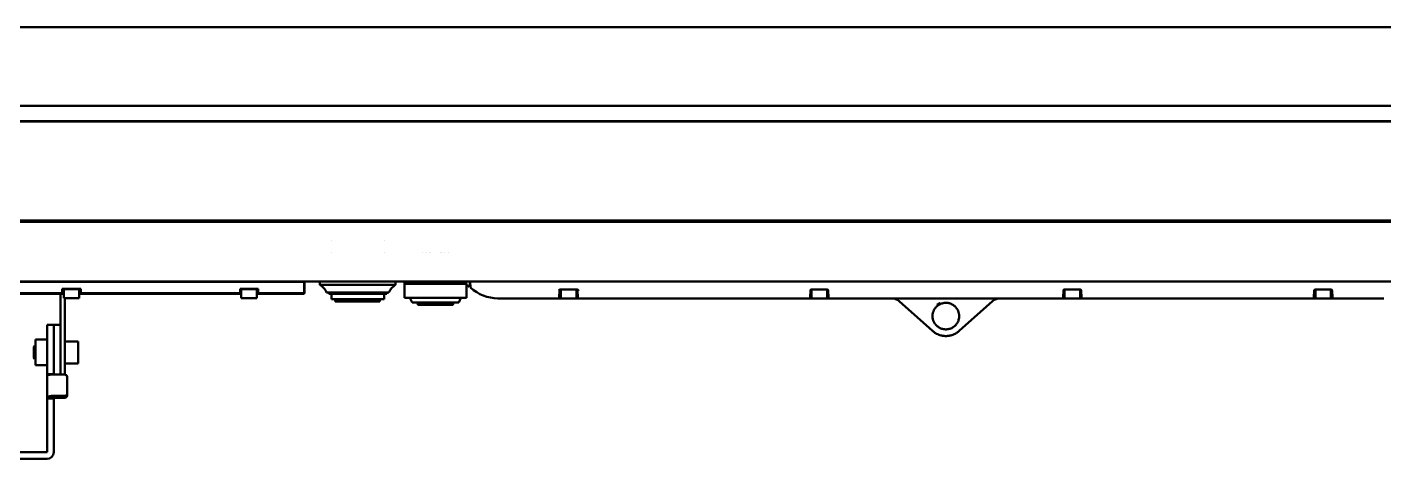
# Model space of a CAD drawing. Header units: millimetres. Extents: x 0 to 3000, y 0 to 3000.
# Drawn here: x 1908 to 2519, y 1404 to 1599 of the extents above; entities that cross this region are included whole.
import ezdxf

# ---------------------------------------------------------------- set-up
doc = ezdxf.new("R2010")
doc.units = ezdxf.units.MM
doc.layers.add('Visible (ANSI)', color=7, linetype='Continuous', lineweight=50)

msp = doc.modelspace()

# ---------------------------------------------------------------- linework, layer by layer
at = {"layer": 'Visible (ANSI)'}
for p, q in [((2820.4812, 1599.1955), (1822.4812, 1599.1955)), ((2821.4812, 1563.7281), (1821.4812, 1563.7281)), ((2821.4812, 1556.8052), (1821.4812, 1556.8052)), ((1822.4812, 1556.605), (2820.4812, 1556.605)), ((1822.4812, 1512.0533), (2820.4812, 1512.0533)), ((2820.4812, 1511.4144), (1822.4812, 1511.4144)), ((2044.6312, 1502.9664), (2044.6312, 1502.9664)), ((2068.3312, 1502.9664), (2068.3312, 1502.9664)), ((2044.6312, 1497.3624), (2044.6312, 1497.3623)), ((2068.3312, 1497.3624), (2068.3312, 1497.3623)), ((2085.5312, 1497.3624), (2085.5312, 1497.3623)), ((2087.4312, 1497.3624), (2087.4312, 1497.3623)), ((2088.8956, 1497.3624), (2088.8956, 1497.3623)), ((2089.2312, 1497.3624), (2089.2312, 1497.3623)), ((2093.7312, 1497.3624), (2093.7312, 1497.3623)), ((2094.0667, 1497.3624), (2094.0667, 1497.3623)), ((2095.5312, 1497.3624), (2095.5312, 1497.3623)), ((2097.4312, 1497.3624), (2097.4312, 1497.3623)), ((2821.4812, 1484.4795), (1821.4812, 1484.4795)), ((2032.2812, 1484.2795), (1822.6812, 1484.2795)), ((1923.2812, 1481.1795), (1923.2812, 1479.1795)), ((1931.6812, 1481.1795), (1923.2812, 1481.1795)), ((1923.2812, 1481.1795), (1923.4812, 1480.9795)), ((1923.4812, 1480.9795), (1923.4812, 1479.1795)), ((1931.4812, 1480.9795), (1923.4812, 1480.9795)), ((1923.9812, 1480.9795), (1923.9812, 1476.9795)), ((1930.9812, 1480.9795), (1930.9812, 1476.9795)), ((1931.6812, 1481.1795), (1931.4812, 1480.9795)), ((1931.4812, 1479.1795), (1931.4812, 1480.9795)), ((1931.6812, 1479.1795), (1931.6812, 1481.1795)), ((2003.4812, 1481.1795), (2003.4812, 1479.1795)), ((2011.6812, 1481.1795), (2003.4812, 1481.1795)), ((2011.4812, 1480.9795), (2003.4812, 1480.9795)), ((2003.9812, 1480.9795), (2003.9812, 1476.9795)), ((2010.9812, 1480.9795), (2010.9812, 1476.9795)), ((2011.6812, 1481.1795), (2011.4812, 1480.9795)), ((2011.4812, 1479.1795), (2011.4812, 1480.9795)), ((2011.6812, 1479.1795), (2011.6812, 1481.1795)), ((2032.3812, 1484.3795), (2032.2812, 1484.4795)), ((2032.3812, 1484.3795), (2032.2812, 1484.2795)), ((2032.2812, 1479.1795), (2032.2812, 1484.2795)), ((2032.4812, 1484.2795), (2032.3812, 1484.3795)), ((2032.4812, 1479.1795), (2032.4812, 1484.2795)), ((2039.4513, 1482.9795), (2039.4513, 1484.4795)), ((2039.4513, 1482.9795), (2039.4513, 1482.9795)), ((2039.4513, 1482.9795), (2039.5112, 1482.9795)), ((2046.5279, 1482.9795), (2039.5112, 1482.9795)), ((2042.5111, 1479.4795), (2042.4513, 1479.4795)), ((2042.4513, 1479.4795), (2042.4513, 1479.4795)), ((2046.5207, 1479.4795), (2042.5111, 1479.4795)), ((2043.3812, 1478.9795), (2043.3812, 1479.4795)), ((2066.5206, 1479.4795), (2046.5207, 1479.4795)), ((2046.5279, 1482.9795), (2066.5278, 1482.9795)), ((2070.5111, 1479.4795), (2066.5206, 1479.4795)), ((2073.5111, 1482.9795), (2066.5278, 1482.9795)), ((2069.5812, 1479.4795), (2069.5812, 1478.9795)), ((2073.5111, 1482.9795), (2073.5111, 1484.4795)), ((2077.4812, 1483.3795), (2081.4812, 1483.3795)), ((2077.4812, 1477.0795), (2077.4812, 1483.3795)), ((2077.5812, 1483.3795), (2077.5812, 1484.4795)), ((2081.4812, 1483.3795), (2101.4812, 1483.3795)), ((2101.4812, 1483.3795), (2105.4812, 1483.3795)), ((2105.3812, 1484.4795), (2105.3812, 1483.3795)), ((2105.4812, 1483.3795), (2105.4812, 1477.0795)), ((2105.4812, 1482.4795), (2105.9396, 1482.4795)), ((2106.9812, 1482.4795), (2105.9396, 1482.4795)), ((2106.2512, 1482.2795), (2106.2512, 1482.4795)), ((2106.3862, 1482.2795), (2106.2512, 1482.2795)), ((2106.3862, 1482.4795), (2106.3862, 1482.2795)), ((2106.5212, 1482.2795), (2106.3862, 1482.2795)), ((2106.5212, 1482.4795), (2106.5212, 1482.2795)), ((2106.9812, 1484.4795), (2106.9812, 1482.4795)), ((2107.2331, 1481.9971), (2107.1645, 1483.9621)), ((2147.2964, 1477.3533), (2147.4563, 1480.4057)), ((2155.1502, 1480.8795), (2147.8121, 1480.8795)), ((2147.9812, 1480.8795), (2147.9812, 1476.8795)), ((2154.9812, 1480.8795), (2154.9812, 1476.8795)), ((2155.506, 1480.4057), (2155.666, 1477.3533)), ((2260.2964, 1477.3533), (2260.4563, 1480.4057)), ((2263.6162, 1480.8795), (2260.9557, 1480.8795)), ((2260.9812, 1480.8795), (2260.9812, 1476.8795)), ((2263.6162, 1480.8795), (2265.3461, 1480.8795)), ((2268.0067, 1480.8795), (2265.3461, 1480.8795)), ((2267.9812, 1480.8795), (2267.9812, 1476.8795)), ((2268.506, 1480.4057), (2268.666, 1477.3533)), ((2374.2964, 1477.3533), (2374.4563, 1480.4057)), ((2377.6162, 1480.8795), (2374.9557, 1480.8795)), ((2374.9812, 1480.8795), (2374.9812, 1476.8795)), ((2377.6162, 1480.8795), (2379.3461, 1480.8795)), ((2382.0067, 1480.8795), (2379.3461, 1480.8795)), ((2381.9812, 1480.8795), (2381.9812, 1476.8795)), ((2382.506, 1480.4057), (2382.666, 1477.3533)), ((2487.2964, 1477.3533), (2487.4563, 1480.4057)), ((2490.6162, 1480.8795), (2487.9557, 1480.8795)), ((2487.9812, 1480.8795), (2487.9812, 1476.8795)), ((2490.6162, 1480.8795), (2492.3461, 1480.8795)), ((2495.0067, 1480.8795), (2492.3461, 1480.8795)), ((2494.9812, 1480.8795), (2494.9812, 1476.8795)), ((2495.506, 1480.4057), (2495.666, 1477.3533)), ((1851.6812, 1479.1795), (1923.2812, 1479.1795)), ((1851.6812, 1478.9795), (1923.2812, 1478.9795)), ((1922.4812, 1477.2295), (1922.4812, 1478.9795)), ((1922.4812, 1475.8178), (1922.4812, 1477.2295)), ((1922.4812, 1475.8178), (1922.4812, 1462.1413)), ((1923.3812, 1479.0795), (1923.2812, 1479.1795)), ((1923.2812, 1478.9795), (1923.3812, 1479.0795)), ((1923.2812, 1478.9795), (1923.9812, 1478.9795)), ((1923.3812, 1479.0795), (1923.4812, 1479.1795)), ((1923.4812, 1479.1795), (1923.9812, 1479.1795)), ((1930.9812, 1476.9795), (1923.9812, 1476.9795)), ((1924.4812, 1476.9795), (1924.4812, 1475.8178)), ((1924.4812, 1462.1413), (1924.4812, 1475.8178)), ((1930.9812, 1479.1795), (1931.4812, 1479.1795)), ((1930.9812, 1478.9795), (1931.6812, 1478.9795)), ((1931.5812, 1479.0795), (1931.4812, 1479.1795)), ((1931.6812, 1479.1795), (1931.5812, 1479.0795)), ((1931.5812, 1479.0795), (1931.6812, 1478.9795)), ((1931.6812, 1479.1795), (2003.4812, 1479.1795)), ((1931.6812, 1478.9795), (2003.2812, 1478.9795)), ((2003.2812, 1478.9795), (2003.4812, 1479.1795)), ((2003.2812, 1478.9795), (2003.9812, 1478.9795)), ((2003.4812, 1479.1795), (2003.9812, 1479.1795)), ((2010.9812, 1476.9795), (2003.9812, 1476.9795)), ((2010.9812, 1479.1795), (2011.4812, 1479.1795)), ((2010.9812, 1478.9795), (2011.6812, 1478.9795)), ((2011.5812, 1479.0795), (2011.4812, 1479.1795)), ((2011.6812, 1479.1795), (2011.5812, 1479.0795)), ((2011.5812, 1479.0795), (2011.6812, 1478.9795)), ((2011.6812, 1479.1795), (2032.2812, 1479.1795)), ((2011.6812, 1478.9795), (2032.2812, 1478.9795)), ((2032.3812, 1479.0795), (2032.2812, 1479.1795)), ((2032.2812, 1478.9795), (2032.3812, 1479.0795)), ((2032.3812, 1479.0795), (2032.4812, 1479.1795)), ((2046.3812, 1478.9795), (2043.3812, 1478.9795)), ((2044.6312, 1478.9795), (2044.6312, 1476.4795)), ((2068.3312, 1476.4795), (2044.6312, 1476.4795)), ((2046.3615, 1476.4795), (2046.3615, 1475.4795)), ((2046.4429, 1475.4795), (2046.3615, 1475.4795)), ((2066.5812, 1478.9795), (2046.3812, 1478.9795)), ((2046.4429, 1476.4795), (2046.4429, 1475.4795)), ((2046.4429, 1475.4795), (2047.4517, 1475.4795)), ((2047.4517, 1475.4795), (2047.4517, 1476.4795)), ((2055.1328, 1475.4795), (2047.4517, 1475.4795)), ((2055.1328, 1476.4795), (2055.1328, 1475.4795)), ((2055.1328, 1475.4795), (2055.1352, 1475.4795)), ((2055.1352, 1475.4795), (2055.1352, 1476.4795)), ((2057.6352, 1475.4795), (2055.1352, 1475.4795)), ((2057.6352, 1476.4795), (2057.6352, 1475.4795)), ((2065.2772, 1475.4795), (2057.6352, 1475.4795)), ((2065.2772, 1476.4795), (2065.2772, 1475.4795)), ((2065.2772, 1475.4795), (2066.286, 1475.4795)), ((2066.286, 1475.4795), (2066.286, 1476.4795)), ((2066.3615, 1475.4795), (2066.286, 1475.4795)), ((2066.3615, 1476.4795), (2066.3615, 1475.4795)), ((2069.5812, 1478.9795), (2066.5812, 1478.9795)), ((2068.3312, 1478.9795), (2068.3312, 1476.4795)), ((2081.4812, 1477.0795), (2077.4812, 1477.0795)), ((2080.9812, 1475.0795), (2079.9812, 1477.0795)), ((2101.9812, 1475.0795), (2080.9812, 1475.0795)), ((2081.4812, 1477.0795), (2101.4812, 1477.0795)), ((2083.4812, 1475.0795), (2083.4812, 1474.3795)), ((2098.9812, 1473.8795), (2083.9812, 1473.8795)), ((2099.4812, 1475.0795), (2099.4812, 1474.3795)), ((2105.4812, 1477.0795), (2101.4812, 1477.0795)), ((2101.9812, 1475.0795), (2102.9812, 1477.0795)), ((2124.1374, 1476.8795), (2119.5963, 1476.8795)), ((2146.7971, 1476.8795), (2124.1374, 1476.8795)), ((2146.7971, 1476.8795), (2147.9812, 1476.8795)), ((2154.9812, 1476.8795), (2147.9812, 1476.8795)), ((2154.9812, 1476.8795), (2156.1653, 1476.8795)), ((2259.7971, 1476.8795), (2156.1653, 1476.8795)), ((2259.7971, 1476.8795), (2260.9812, 1476.8795)), ((2267.9812, 1476.8795), (2260.9812, 1476.8795)), ((2267.9812, 1476.8795), (2269.1653, 1476.8795)), ((2373.7971, 1476.8795), (2269.1653, 1476.8795)), ((2300.4032, 1475.6119), (2315.4925, 1462.1612)), ((2327.4699, 1462.1612), (2342.5591, 1475.6119)), ((2373.7971, 1476.8795), (2374.9812, 1476.8795)), ((2381.9812, 1476.8795), (2374.9812, 1476.8795)), ((2381.9812, 1476.8795), (2383.1653, 1476.8795)), ((2486.7971, 1476.8795), (2383.1653, 1476.8795)), ((2486.7971, 1476.8795), (2487.9812, 1476.8795)), ((2494.9812, 1476.8795), (2487.9812, 1476.8795)), ((2494.9812, 1476.8795), (2496.1653, 1476.8795)), ((2518.825, 1476.8795), (2496.1653, 1476.8795)), ((1916.4812, 1452.4795), (1916.4812, 1464.9795)), ((1916.4812, 1464.9795), (1919.4812, 1464.9795)), ((1919.4812, 1452.4795), (1919.4812, 1464.9795)), ((1919.4812, 1464.9795), (1922.4812, 1464.9795)), ((1919.4812, 1464.9795), (1919.4812, 1452.4795)), ((1922.4812, 1462.1413), (1922.4812, 1460.7295)), ((1924.4812, 1460.7295), (1924.4812, 1462.1413)), ((1910.4812, 1454.942), (1910.7915, 1455.4795)), ((1910.7915, 1449.4795), (1910.7915, 1455.4795)), ((1910.7915, 1455.4795), (1910.9165, 1455.4795)), ((1910.9165, 1455.4795), (1910.9165, 1449.4795)), ((1911.2268, 1454.942), (1910.9165, 1455.4795)), ((1911.2812, 1446.706), (1911.2812, 1458.253)), ((1911.2812, 1458.253), (1916.4812, 1458.253)), ((1922.4812, 1460.7295), (1922.4812, 1452.4795)), ((1924.4812, 1460.7295), (1924.4812, 1452.4795)), ((1930.4812, 1457.4795), (1924.4812, 1457.4795)), ((1930.4812, 1457.4795), (1930.4812, 1447.4795)), ((1910.4812, 1450.017), (1910.4812, 1454.942)), ((1910.4812, 1450.017), (1910.7915, 1449.4795)), ((1910.7915, 1449.4795), (1910.9165, 1449.4795)), ((1911.2268, 1450.017), (1910.9165, 1449.4795)), ((1911.2268, 1450.017), (1911.2268, 1454.942)), ((1911.2812, 1454.942), (1911.2268, 1454.942)), ((1911.2812, 1450.017), (1911.2268, 1450.017)), ((1916.4812, 1444.2775), (1916.4812, 1452.4795)), ((1919.4812, 1444.2775), (1919.4812, 1452.4795)), ((1922.4812, 1442.4795), (1922.4812, 1452.4795)), ((1922.4812, 1452.4795), (1922.4812, 1442.4795)), ((1924.4812, 1452.4795), (1924.4812, 1442.4795)), ((1911.2812, 1446.706), (1916.4812, 1446.706)), ((1916.4812, 1443.3139), (1916.4812, 1444.2775)), ((1916.4812, 1443.3139), (1916.4812, 1442.6401)), ((1919.4812, 1444.2775), (1919.4812, 1443.3139)), ((1919.4812, 1442.6401), (1919.4812, 1443.3139)), ((1930.4812, 1447.4795), (1924.4812, 1447.4795)), ((1916.4812, 1442.6401), (1916.4812, 1441.9442)), ((1916.4812, 1442.6401), (1919.4812, 1442.6401)), ((1916.4812, 1441.9442), (1916.4812, 1432.3091)), ((1918.4812, 1442.4795), (1924.4812, 1442.4795)), ((1919.4812, 1442.4795), (1919.4812, 1442.6401)), ((1925.4812, 1433.8079), (1925.4812, 1441.516)), ((1916.4812, 1432.3091), (1916.4812, 1432.0414)), ((1916.4812, 1432.0414), (1916.4812, 1431.6497)), ((1916.4812, 1432.0414), (1919.4812, 1432.0414)), ((1916.4812, 1430.9173), (1916.4812, 1431.6497)), ((1919.4812, 1431.6497), (1916.4812, 1431.6497)), ((1916.4812, 1430.9173), (1916.4812, 1428.5932)), ((1924.4812, 1432.8443), (1918.4812, 1432.8443)), ((1919.4812, 1431.6497), (1919.4812, 1432.0414)), ((1924.4812, 1432.0414), (1919.4812, 1432.0414)), ((1919.4812, 1431.6497), (1919.4812, 1430.9173)), ((1919.4812, 1428.5932), (1919.4812, 1430.9173)), ((1925.4812, 1433.0049), (1925.4812, 1433.8079)), ((1916.4812, 1428.5932), (1916.4812, 1419.7743)), ((1919.4812, 1419.7743), (1919.4812, 1428.5932)), ((1916.4812, 1419.7743), (1916.4812, 1414.6335)), ((1919.4812, 1414.6335), (1919.4812, 1419.7743)), ((1916.4812, 1412.6406), (1916.4812, 1414.6335)), ((1916.4812, 1407.4795), (1916.4812, 1412.6406)), ((1919.4812, 1414.6335), (1919.4812, 1412.6406)), ((1919.4812, 1407.4795), (1919.4812, 1412.6406)), ((1916.4812, 1407.4795), (1856.4812, 1407.4795)), ((1916.4812, 1404.4795), (1856.4812, 1404.4795))]:
    msp.add_line(p, q, dxfattribs=at)
for centre, radius, start, end in [((2107.6642, 1483.9795), 0.5, 90, 182), ((2107.7328, 1482.0146), 0.5, 182, 227.3190528), ((2119.5963, 1494.8795), 18, 227.3190528, 270), ((2147.9557, 1480.3795), 0.5, 90, 177.0000466), ((2155.0067, 1480.3795), 0.5, 3, 89.9998857), ((2083.9812, 1474.3795), 0.5, 180, 270), ((2098.9812, 1474.3795), 0.5, 270, 0), ((2146.7971, 1477.3795), 0.5, 270, 357), ((2156.1653, 1477.3795), 0.5, 183, 269.9999999), ((2259.7971, 1477.3795), 0.5, 270, 357), ((2269.1653, 1477.3795), 0.5, 183, 270), ((2297.0762, 1471.8795), 5, 48.2859539, 90), ((2345.8862, 1471.8795), 5, 90, 131.7140461), ((2373.7971, 1477.3795), 0.5, 270, 357), ((2383.1653, 1477.3795), 0.5, 183, 270), ((2486.7971, 1477.3795), 0.5, 270, 357), ((2496.1653, 1477.3795), 0.5, 183, 270), ((1916.4812, 1407.4795), 3, 270, 0)]:
    msp.add_arc(centre, radius, start, end, dxfattribs=at)
for centre, major_axis, ratio, start_param, end_param in [((1918.4812, 1441.9442), (-2, 0), 0.26764386, 4.71238898, 6.28318531), ((1924.4812, 1441.516), (1, 0), 0.96351791, 0, 1.57079633), ((1918.4812, 1432.3091), (-2, 0), 0.26764386, 4.71238898, 6.28318531), ((1924.4812, 1433.8079), (1, 0), 0.96351791, 4.71238898, 6.28318531), ((1924.4812, 1433.0049), (1, 0), 0.96351791, 4.71238898, 6.28318531)]:
    msp.add_ellipse(centre, major_axis=major_axis, ratio=ratio, start_param=start_param, end_param=end_param, dxfattribs=at)
for points, knots in [([(2039.4513, 1482.9795), (2039.7281, 1482.8093), (2039.9896, 1482.6265), (2040.4818, 1482.2356), (2040.7125, 1482.0275), (2041.1432, 1481.5861), (2041.3432, 1481.3528), (2041.7125, 1480.8609), (2041.8818, 1480.6023), (2042.1896, 1480.0598), (2042.3281, 1479.776), (2042.4513, 1479.4795)], [0.010816454, 0.010816454, 0.010816454, 0.010816454, 0.206458886, 0.206458886, 0.402101317, 0.402101317, 0.597743749, 0.597743749, 0.793386181, 0.793386181, 0.989028612, 0.989028612, 0.989028612, 0.989028612]), ([(2073.5111, 1482.9795), (2073.2342, 1482.8093), (2072.9728, 1482.6265), (2072.4806, 1482.2356), (2072.2499, 1482.0275), (2071.8191, 1481.5861), (2071.6191, 1481.3528), (2071.2499, 1480.8609), (2071.0806, 1480.6023), (2070.7728, 1480.0598), (2070.6342, 1479.776), (2070.5111, 1479.4795)], [0.010816454, 0.010816454, 0.010816454, 0.010816454, 0.206458886, 0.206458886, 0.402101317, 0.402101317, 0.597743749, 0.597743749, 0.793386181, 0.793386181, 0.989028612, 0.989028612, 0.989028612, 0.989028612]), ([(2147.8121, 1480.8795), (2147.7357, 1480.8795), (2147.6601, 1480.8667), (2147.5114, 1480.8204), (2147.4396, 1480.7866), (2147.2211, 1480.6554), (2147.0942, 1480.5339), (2146.9699, 1480.4108), (2146.9662, 1480.407), (2146.9561, 1480.397)], [-0.0910845436, -0.0910845436, -0.0910845436, -0.0910845436, -0.0700216606, -0.0700216606, -0.0482589473, -0.0482589473, 0, 0, 0.0042565393, 0.0042565393, 0.0042565393, 0.0042565393]), ([(2156.0062, 1480.397), (2155.9648, 1480.4383), (2155.9246, 1480.4784), (2155.8842, 1480.5164), (2155.8346, 1480.563), (2155.7847, 1480.6065), (2155.7336, 1480.6465), (2155.7306, 1480.6489), (2155.7275, 1480.6512), (2155.7245, 1480.6536), (2155.6555, 1480.7068), (2155.584, 1480.7533), (2155.5113, 1480.7892), (2155.4892, 1480.8001), (2155.467, 1480.8101), (2155.4449, 1480.819), (2155.3609, 1480.8531), (2155.2774, 1480.873), (2155.1926, 1480.8782), (2155.1785, 1480.8791), (2155.1644, 1480.8795), (2155.1502, 1480.8795)], [0, 0, 0, 0, 0.14969973, 0.14969973, 0.14969973, 0.33333333, 0.33333333, 0.33333333, 0.34425598, 0.34425598, 0.34425598, 0.59144679, 0.59144679, 0.59144679, 0.66666667, 0.66666667, 0.66666667, 0.95247239, 0.95247239, 0.95247239, 1, 1, 1, 1]), ([(2260.4563, 1480.4057), (2260.4587, 1480.4499), (2260.4669, 1480.4941), (2260.4809, 1480.5363), (2260.4933, 1480.5739), (2260.5102, 1480.61), (2260.5311, 1480.6436), (2260.5496, 1480.6733), (2260.5712, 1480.7011), (2260.5954, 1480.7263), (2260.6167, 1480.7484), (2260.64, 1480.7685), (2260.6649, 1480.7863), (2260.6871, 1480.8022), (2260.7106, 1480.8162), (2260.7351, 1480.8283), (2260.7579, 1480.8395), (2260.7815, 1480.8489), (2260.8058, 1480.8565), (2260.8295, 1480.864), (2260.8538, 1480.8697), (2260.8784, 1480.8735), (2260.904, 1480.8775), (2260.9298, 1480.8795), (2260.9557, 1480.8795)], [0.000000018, 0.000000018, 0.000000018, 0.000000018, 0.175382884, 0.175382884, 0.175382884, 0.331827157, 0.331827157, 0.331827157, 0.470013938, 0.470013938, 0.470013938, 0.591083148, 0.591083148, 0.591083148, 0.699025802, 0.699025802, 0.699025802, 0.799407975, 0.799407975, 0.799407975, 0.897823619, 0.897823619, 0.897823619, 1, 1, 1, 1]), ([(2268.0067, 1480.8795), (2268.1332, 1480.8795), (2268.2595, 1480.829), (2268.351, 1480.7421), (2268.4426, 1480.6551), (2268.4994, 1480.5319), (2268.506, 1480.4057)], [0.000003515, 0.000003515, 0.000003515, 0.000003515, 0.5, 0.5, 0.5, 1, 1, 1, 1]), ([(2374.4563, 1480.4057), (2374.4587, 1480.4499), (2374.4669, 1480.4941), (2374.4809, 1480.5363), (2374.4933, 1480.5739), (2374.5102, 1480.61), (2374.5311, 1480.6436), (2374.5496, 1480.6733), (2374.5712, 1480.7011), (2374.5954, 1480.7263), (2374.6167, 1480.7484), (2374.64, 1480.7685), (2374.6649, 1480.7863), (2374.6871, 1480.8022), (2374.7106, 1480.8162), (2374.7351, 1480.8283), (2374.7579, 1480.8395), (2374.7815, 1480.8489), (2374.8058, 1480.8565), (2374.8295, 1480.864), (2374.8538, 1480.8697), (2374.8784, 1480.8735), (2374.904, 1480.8775), (2374.9298, 1480.8795), (2374.9557, 1480.8795)], [0.000000018, 0.000000018, 0.000000018, 0.000000018, 0.175382884, 0.175382884, 0.175382884, 0.331827157, 0.331827157, 0.331827157, 0.470013938, 0.470013938, 0.470013938, 0.591083148, 0.591083148, 0.591083148, 0.699025802, 0.699025802, 0.699025802, 0.799407975, 0.799407975, 0.799407975, 0.897823619, 0.897823619, 0.897823619, 1, 1, 1, 1]), ([(2382.0067, 1480.8795), (2382.1332, 1480.8795), (2382.2595, 1480.829), (2382.351, 1480.7421), (2382.4426, 1480.6551), (2382.4994, 1480.5319), (2382.506, 1480.4057)], [0.000003515, 0.000003515, 0.000003515, 0.000003515, 0.5, 0.5, 0.5, 1, 1, 1, 1]), ([(2487.4563, 1480.4057), (2487.4587, 1480.4499), (2487.4669, 1480.4941), (2487.4809, 1480.5363), (2487.4933, 1480.5739), (2487.5102, 1480.61), (2487.5311, 1480.6436), (2487.5496, 1480.6733), (2487.5712, 1480.7011), (2487.5954, 1480.7263), (2487.6167, 1480.7484), (2487.64, 1480.7685), (2487.6649, 1480.7863), (2487.6871, 1480.8022), (2487.7106, 1480.8162), (2487.7351, 1480.8283), (2487.7579, 1480.8395), (2487.7815, 1480.8489), (2487.8058, 1480.8565), (2487.8295, 1480.864), (2487.8538, 1480.8697), (2487.8784, 1480.8735), (2487.904, 1480.8775), (2487.9298, 1480.8795), (2487.9557, 1480.8795)], [0.000000018, 0.000000018, 0.000000018, 0.000000018, 0.175382884, 0.175382884, 0.175382884, 0.331827157, 0.331827157, 0.331827157, 0.470013938, 0.470013938, 0.470013938, 0.591083148, 0.591083148, 0.591083148, 0.699025802, 0.699025802, 0.699025802, 0.799407975, 0.799407975, 0.799407975, 0.897823619, 0.897823619, 0.897823619, 1, 1, 1, 1]), ([(2495.0067, 1480.8795), (2495.1332, 1480.8795), (2495.2595, 1480.829), (2495.351, 1480.7421), (2495.4426, 1480.6551), (2495.4994, 1480.5319), (2495.506, 1480.4057)], [0.000003515, 0.000003515, 0.000003515, 0.000003515, 0.5, 0.5, 0.5, 1, 1, 1, 1]), ([(2315.4812, 1468.8795), (2315.4812, 1469.3594), (2315.5907, 1470.2667), (2316.042, 1471.5151), (2316.7341, 1472.628), (2317.3555, 1473.2604), (2317.7163, 1473.5513)], [0, 0, 0, 0, 0.26927614, 0.50739487, 0.73997035, 1, 1, 1, 1]), ([(2318.8929, 1474.7045), (2318.8392, 1474.6857), (2318.7864, 1474.6665), (2318.7345, 1474.6468), (2318.5293, 1474.5691), (2318.3385, 1474.485), (2318.1584, 1474.3946), (2318.1055, 1474.368), (2318.0535, 1474.3409), (2318.0024, 1474.3132), (2317.7889, 1474.1973), (2317.5902, 1474.0712), (2317.4025, 1473.9319)], [0.8, 0.8, 0.8, 0.8, 0.818218115, 0.818218115, 0.818218115, 0.890311709, 0.890311709, 0.890311709, 0.911496938, 0.911496938, 0.911496938, 1, 1, 1, 1]), ([(2317.7163, 1473.5513), (2317.8955, 1473.6957), (2318.2925, 1473.9794), (2318.9746, 1474.3514), (2319.7827, 1474.6582), (2320.6819, 1474.8508), (2321.586, 1474.9), (2322.4179, 1474.8233), (2323.1504, 1474.6573), (2323.7934, 1474.4288), (2324.3527, 1474.1588), (2324.8315, 1473.8664), (2325.1168, 1473.6555), (2325.2461, 1473.5513)], [0, 0, 0, 0, 0.08358672, 0.17734463, 0.28513566, 0.40270086, 0.51688507, 0.61871458, 0.71091479, 0.79464896, 0.87102616, 0.93968307, 1, 1, 1, 1]), ([(2325.2461, 1473.5513), (2325.6286, 1473.2429), (2326.3074, 1472.5424), (2327.0194, 1471.3203), (2327.4033, 1470.0778), (2327.4812, 1469.2593), (2327.4812, 1468.8795)], [0, 0, 0, 0, 0.27565957, 0.54136978, 0.78690464, 1, 1, 1, 1]), ([(2327.4812, 1468.8794), (2327.4812, 1468.3159), (2327.4009, 1467.7499), (2327.2434, 1467.2071), (2327.088, 1466.6718), (2326.8578, 1466.1589), (2326.5615, 1465.6872), (2326.2643, 1465.2144), (2325.9006, 1464.7831), (2325.4845, 1464.4104), (2325.0689, 1464.0381), (2324.601, 1463.7241), (2324.0989, 1463.4807), (2323.5966, 1463.2371), (2323.0601, 1463.0641), (2322.5101, 1462.9684), (2321.9604, 1462.8727), (2321.3973, 1462.8542), (2320.8425, 1462.9136), (2320.2868, 1462.9731), (2319.7395, 1463.1107), (2319.2217, 1463.3212), (2318.7142, 1463.5275), (2318.2352, 1463.8038), (2317.8026, 1464.1395), (2317.4102, 1464.444), (2317.0559, 1464.7975), (2316.7505, 1465.1888), (2316.4839, 1465.5306), (2316.2545, 1465.9013), (2316.0677, 1466.2921), (2315.8863, 1466.6718), (2315.7449, 1467.0704), (2315.6467, 1467.4799), (2315.5369, 1467.9378), (2315.4812, 1468.4094), (2315.4812, 1468.8794)], [0.000004375, 0.000004375, 0.000004375, 0.000004375, 0.089887376, 0.089887376, 0.089887376, 0.178527068, 0.178527068, 0.178527068, 0.267406496, 0.267406496, 0.267406496, 0.356186672, 0.356186672, 0.356186672, 0.445004808, 0.445004808, 0.445004808, 0.53377093, 0.53377093, 0.53377093, 0.622688704, 0.622688704, 0.622688704, 0.709849385, 0.709849385, 0.709849385, 0.788909992, 0.788909992, 0.788909992, 0.857949982, 0.857949982, 0.857949982, 0.925001877, 0.925001877, 0.925001877, 0.999995623, 0.999995623, 0.999995623, 0.999995623]), ([(2317.3248, 1460.8967), (2317.1928, 1460.9654), (2317.0626, 1461.0374), (2316.8057, 1461.1878), (2316.6792, 1461.2662), (2316.4301, 1461.4291), (2316.3076, 1461.5136), (2316.0669, 1461.6887), (2315.9488, 1461.7792), (2315.7171, 1461.966), (2315.6035, 1462.0622), (2315.4925, 1462.1612)], [5.192490584, 5.192490584, 5.192490584, 5.192490584, 5.242099531, 5.242099531, 5.291708478, 5.291708478, 5.341317426, 5.341317426, 5.390926373, 5.390926373, 5.44053532, 5.44053532, 5.44053532, 5.44053532]), ([(2327.4699, 1462.1612), (2327.3597, 1462.063), (2327.2471, 1461.9675), (2327.0174, 1461.7822), (2326.9002, 1461.6923), (2326.6616, 1461.5185), (2326.5402, 1461.4345), (2326.2934, 1461.2726), (2326.1679, 1461.1947), (2325.9134, 1461.0452), (2325.7843, 1460.9735), (2325.6535, 1460.9051)], [3.98424623, 3.98424623, 3.98424623, 3.98424623, 4.033449514, 4.033449514, 4.082657055, 4.082657055, 4.131864596, 4.131864596, 4.181072138, 4.181072138, 4.230279679, 4.230279679, 4.230279679, 4.230279679]), ([(2317.3248, 1460.8967), (2317.9564, 1460.5679), (2318.6272, 1460.3144), (2319.3184, 1460.1432), (2319.4226, 1460.1175), (2319.5271, 1460.0936), (2319.6321, 1460.0715)], [0.170318843, 0.170318843, 0.170318843, 0.170318843, 0.333333333, 0.333333333, 0.333333333, 0.357887701, 0.357887701, 0.357887701, 0.357887701]), ([(2323.2942, 1460.064), (2323.0534, 1460.0145), (2322.8105, 1459.9748), (2322.3224, 1459.9156), (2322.0771, 1459.8959), (2321.5858, 1459.8768), (2321.3397, 1459.8773), (2320.8485, 1459.8984), (2320.6033, 1459.9191), (2320.1154, 1459.9804), (2319.8727, 1460.021), (2319.6321, 1460.0715)], [4.509530279, 4.509530279, 4.509530279, 4.509530279, 4.59149198, 4.59149198, 4.673453681, 4.673453681, 4.755415382, 4.755415382, 4.837377082, 4.837377082, 4.919338783, 4.919338783, 4.919338783, 4.919338783]), ([(2323.2942, 1460.064), (2323.4113, 1460.0881), (2323.5279, 1460.1145), (2323.6439, 1460.1432), (2324.341, 1460.3158), (2325.0173, 1460.5722), (2325.6535, 1460.9051)], [0.639302281, 0.639302281, 0.639302281, 0.639302281, 0.666666667, 0.666666667, 0.666666667, 0.831059213, 0.831059213, 0.831059213, 0.831059213])]:
    msp.add_open_spline(points, degree=3, knots=knots, dxfattribs=at)
for points in [[(2303.0296, 1476.8795), (2303.0296, 1476.8795), (2303.0296, 1476.8795), (2303.0296, 1476.8795)], [(2339.9328, 1476.8795), (2339.9328, 1476.8795), (2339.9328, 1476.8795), (2339.9328, 1476.8795)]]:
    msp.add_open_spline(points, degree=3, dxfattribs=at)

doc.saveas('drawing.dxf')
